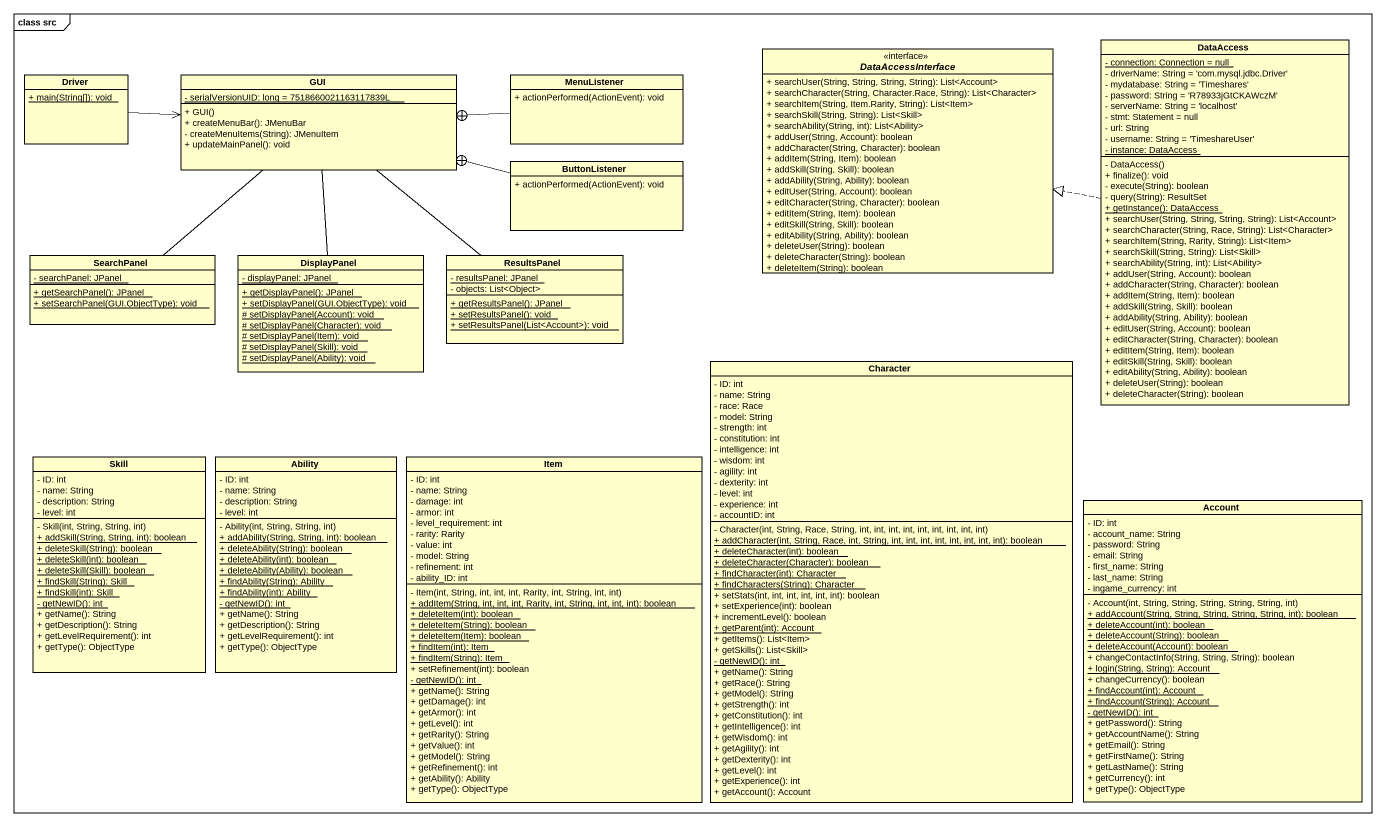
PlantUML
@startuml
mainframe class src
hide circle
hide empty members
skinparam classAttributeIconSize 0
interface DataAccessInterface <<interface>> {
  + searchUser(String, String, String, String): List<Account>
  + searchCharacter(String, Character.Race, String): List<Character>
  + searchItem(String, Item.Rarity, String): List<Item>
  + searchSkill(String, String): List<Skill>
  + searchAbility(String, int): List<Ability>
  + addUser(String, Account): boolean
  + addCharacter(String, Character): boolean
  + addItem(String, Item): boolean
  + addSkill(String, Skill): boolean
  + addAbility(String, Ability): boolean
  + editUser(String, Account): boolean
  + editCharacter(String, Character): boolean
  + editItem(String, Item): boolean
  + editSkill(String, Skill): boolean
  + editAbility(String, Ability): boolean
  + deleteUser(String): boolean
  + deleteCharacter(String): boolean
  + deleteItem(String): boolean
}
class DataAccess {
  {static} - connection: Connection = null
  - driverName: String = 'com.mysql.jdbc.Driver'
  - mydatabase: String = 'Timeshares'
  - password: String = 'R78933jGtCKAWczM'
  - serverName: String = 'localhost'
  - stmt: Statement = null
  - url: String
  - username: String = 'TimeshareUser'
  {static} - instance: DataAccess
  - DataAccess()
  + finalize(): void
  - execute(String): boolean
  - query(String): ResultSet
  {static} + getInstance(): DataAccess
  + searchUser(String, String, String, String): List<Account>
  + searchCharacter(String, Race, String): List<Character>
  + searchItem(String, Rarity, String): List<Item>
  + searchSkill(String, String): List<Skill>
  + searchAbility(String, int): List<Ability>
  + addUser(String, Account): boolean
  + addCharacter(String, Character): boolean
  + addItem(String, Item): boolean
  + addSkill(String, Skill): boolean
  + addAbility(String, Ability): boolean
  + editUser(String, Account): boolean
  + editCharacter(String, Character): boolean
  + editItem(String, Item): boolean
  + editSkill(String, Skill): boolean
  + editAbility(String, Ability): boolean
  + deleteUser(String): boolean
  + deleteCharacter(String): boolean
}
class Driver {
  {static} + main(String[]): void
}
class GUI {
  {static} - serialVersionUID: long = 7518660021163117839L
  + GUI()
  + createMenuBar(): JMenuBar
  - createMenuItems(String): JMenuItem
  + updateMainPanel(): void
}
class MenuListener {
  + actionPerformed(ActionEvent): void
}
class ButtonListener {
  + actionPerformed(ActionEvent): void
}
class SearchPanel {
  {static} - searchPanel: JPanel
  {static} + getSearchPanel(): JPanel
  {static} + setSearchPanel(GUI.ObjectType): void
}
class DisplayPanel {
  {static} - displayPanel: JPanel
  {static} + getDisplayPanel(): JPanel
  {static} + setDisplayPanel(GUI.ObjectType): void
  {static} # setDisplayPanel(Account): void
  {static} # setDisplayPanel(Character): void
  {static} # setDisplayPanel(Item): void
  {static} # setDisplayPanel(Skill): void
  {static} # setDisplayPanel(Ability): void
}
class ResultsPanel {
  {static} - resultsPanel: JPanel
  - objects: List<Object>
  {static} + getResultsPanel(): JPanel
  {static} + setResultsPanel(): void
  {static} + setResultsPanel(List<Account>): void
}
class Character {
  - ID: int
  - name: String
  - race: Race
  - model: String
  - strength: int
  - constitution: int
  - intelligence: int
  - wisdom: int
  - agility: int
  - dexterity: int
  - level: int
  - experience: int
  - accountID: int
  - Character(int, String, Race, String, int, int, int, int, int, int, int, int, int)
  {static} + addCharacter(int, String, Race, int, String, int, int, int, int, int, int, int, int): boolean
  {static} + deleteCharacter(int): boolean
  {static} + deleteCharacter(Character): boolean
  {static} + findCharacter(int): Character
  {static} + findCharacters(String): Character
  + setStats(int, int, int, int, int, int): boolean
  + setExperience(int): boolean
  + incrementLevel(): boolean
  {static} + getParent(int): Account
  + getItems(): List<Item>
  + getSkills(): List<Skill>
  {static} - getNewID(): int
  + getName(): String
  + getRace(): String
  + getModel(): String
  + getStrength(): int
  + getConstitution(): int
  + getIntelligence(): int
  + getWisdom(): int
  + getAgility(): int
  + getDexterity(): int
  + getLevel(): int
  + getExperience(): int
  + getAccount(): Account
}
class Skill {
  - ID: int
  - name: String
  - description: String
  - level: int
  - Skill(int, String, String, int)
  {static} + addSkill(String, String, int): boolean
  {static} + deleteSkill(String): boolean
  {static} + deleteSkill(int): boolean
  {static} + deleteSkill(Skill): boolean
  {static} + findSkill(String): Skill
  {static} + findSkill(int): Skill
  {static} - getNewID(): int
  + getName(): String
  + getDescription(): String
  + getLevelRequirement(): int
  + getType(): ObjectType
}
class Ability {
  - ID: int
  - name: String
  - description: String
  - level: int
  - Ability(int, String, String, int)
  {static} + addAbility(String, String, int): boolean
  {static} + deleteAbility(String): boolean
  {static} + deleteAbility(int): boolean
  {static} + deleteAbility(Ability): boolean
  {static} + findAbility(String): Ability
  {static} + findAbility(int): Ability
  {static} - getNewID(): int
  + getName(): String
  + getDescription(): String
  + getLevelRequirement(): int
  + getType(): ObjectType
}
class Item {
  - ID: int
  - name: String
  - damage: int
  - armor: int
  - level_requirement: int
  - rarity: Rarity
  - value: int
  - model: String
  - refinement: int
  - ability_ID: int
  - Item(int, String, int, int, int, Rarity, int, String, int, int)
  {static} + addItem(String, int, int, int, Rarity, int, String, int, int, int): boolean
  {static} + deleteItem(int): boolean
  {static} + deleteItem(String): boolean
  {static} + deleteItem(Item): boolean
  {static} + findItem(int): Item
  {static} + findItem(String): Item
  + setRefinement(int): boolean
  {static} - getNewID(): int
  + getName(): String
  + getDamage(): int
  + getArmor(): int
  + getLevel(): int
  + getRarity(): String
  + getValue(): int
  + getModel(): String
  + getRefinement(): int
  + getAbility(): Ability
  + getType(): ObjectType
}
class Account {
  - ID: int
  - account_name: String
  - password: String
  - email: String
  - first_name: String
  - last_name: String
  - ingame_currency: int
  - Account(int, String, String, String, String, String, int)
  {static} + addAccount(String, String, String, String, String, int): boolean
  {static} + deleteAccount(int): boolean
  {static} + deleteAccount(String): boolean
  {static} + deleteAccount(Account): boolean
  + changeContactInfo(String, String, String): boolean
  {static} + login(String, String): Account
  + changeCurrency(): boolean
  {static} + findAccount(int): Account
  {static} + findAccount(String): Account
  {static} - getNewID(): int
  + getPassword(): String
  + getAccountName(): String
  + getEmail(): String
  + getFirstName(): String
  + getLastName(): String
  + getCurrency(): int
  + getType(): ObjectType
}
DataAccess .left.|> DataAccessInterface
Driver -right-> GUI
GUI -- SearchPanel
GUI -- DisplayPanel
GUI -- ResultsPanel
MenuListener -left-+ GUI
ButtonListener -left-+ GUI
@enduml
